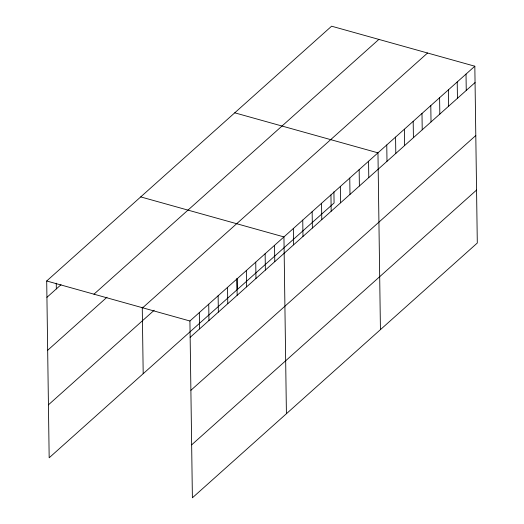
<?xml version="1.0" encoding="UTF-8"?>
<svg xmlns="http://www.w3.org/2000/svg" width="524" height="524" viewBox="0 0 524 524"><rect width="100%" height="100%" fill="white"/><g stroke="black" fill="none" stroke-linecap="round" stroke-linejoin="round"><path stroke-width="0.79" d="M333.919 191.771L334.076 203.004L49.171 457.786L46.702 280.982L331.607 26.2L474.829 66.214L477.299 243.018L192.393 497.8L189.924 320.996L474.829 66.214M46.931 297.324L61.033 284.709M93.966 294.187L378.872 39.405M47.671 350.274L107.02 297.2M142.659 307.791L427.564 53.009M48.431 404.829L154.2 310.241M190.153 337.338L475.058 82.563M190.893 390.295L475.799 135.513M191.653 444.85L476.558 190.068M234.739 112.824L377.961 152.844L380.431 329.642M140.72 196.906L283.942 236.92L286.412 413.724M46.702 280.982L189.924 320.996M466.019 74.094L466.249 90.436M457.216 81.967L457.445 98.309M448.406 89.84L448.636 106.182M439.603 97.719L439.833 114.062M430.8 105.593L431.023 121.935M421.99 113.466L422.22 129.808M413.187 121.345L413.416 137.688M404.377 129.218L404.607 145.561M395.574 137.092L395.803 153.434M386.764 144.965L386.994 161.307M368.562 161.248L368.785 177.59M359.156 169.658L359.385 186M349.757 178.068L349.986 194.411M340.351 186.472L340.58 202.814M330.952 194.882L331.181 211.224M321.553 203.292L321.775 219.635M312.147 211.696L312.376 228.038M302.748 220.106L302.977 236.448M293.342 228.51L293.571 244.852M274.543 245.33L274.773 261.673M265.137 253.734L265.367 270.076M255.738 262.144L255.967 278.486M246.339 270.554L246.562 286.897M237.051 278.395L237.208 289.628M236.933 278.958L237.162 295.3M227.534 287.368L227.763 303.71M218.128 295.772L218.357 312.121M208.729 304.182L208.958 320.524M199.33 312.592L199.552 328.934M142.259 307.116L143.19 373.704M56.251 283.196L56.337 288.914"/></g></svg>
